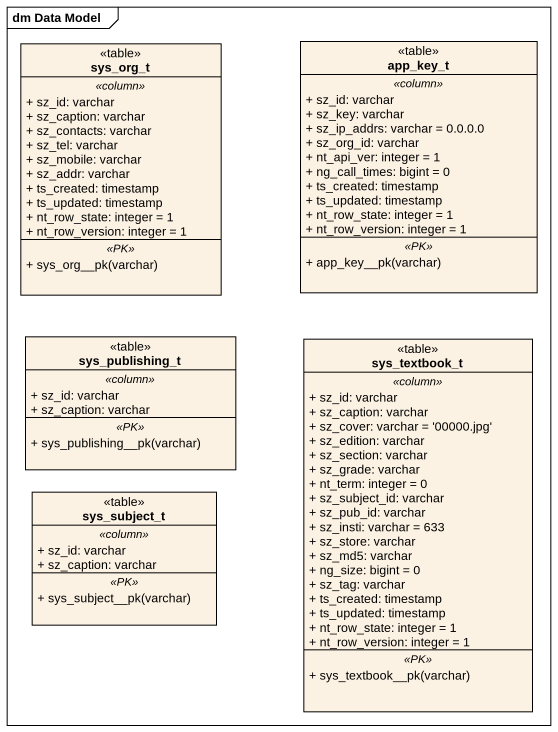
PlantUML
@startuml
mainframe dm Data Model
hide circle
hide empty members
skinparam classAttributeIconSize 0
class sys_org_t <<table>> {
  .. <<column>> ..
  + sz_id: varchar
  + sz_caption: varchar
  + sz_contacts: varchar
  + sz_tel: varchar
  + sz_mobile: varchar
  + sz_addr: varchar
  + ts_created: timestamp
  + ts_updated: timestamp
  + nt_row_state: integer = 1
  + nt_row_version: integer = 1
  .. <<PK>> ..
  + sys_org__pk(varchar)
}
class app_key_t <<table>> {
  .. <<column>> ..
  + sz_id: varchar
  + sz_key: varchar
  + sz_ip_addrs: varchar = 0.0.0.0
  + sz_org_id: varchar
  + nt_api_ver: integer = 1
  + ng_call_times: bigint = 0
  + ts_created: timestamp
  + ts_updated: timestamp
  + nt_row_state: integer = 1
  + nt_row_version: integer = 1
  .. <<PK>> ..
  + app_key__pk(varchar)
}
class sys_publishing_t <<table>> {
  .. <<column>> ..
  + sz_id: varchar
  + sz_caption: varchar
  .. <<PK>> ..
  + sys_publishing__pk(varchar)
}
class sys_textbook_t <<table>> {
  .. <<column>> ..
  + sz_id: varchar
  + sz_caption: varchar
  + sz_cover: varchar = '00000.jpg'
  + sz_edition: varchar
  + sz_section: varchar
  + sz_grade: varchar
  + nt_term: integer = 0
  + sz_subject_id: varchar
  + sz_pub_id: varchar
  + sz_insti: varchar = 633
  + sz_store: varchar
  + sz_md5: varchar
  + ng_size: bigint = 0
  + sz_tag: varchar
  + ts_created: timestamp
  + ts_updated: timestamp
  + nt_row_state: integer = 1
  + nt_row_version: integer = 1
  .. <<PK>> ..
  + sys_textbook__pk(varchar)
}
class sys_subject_t <<table>> {
  .. <<column>> ..
  + sz_id: varchar
  + sz_caption: varchar
  .. <<PK>> ..
  + sys_subject__pk(varchar)
}
@enduml
